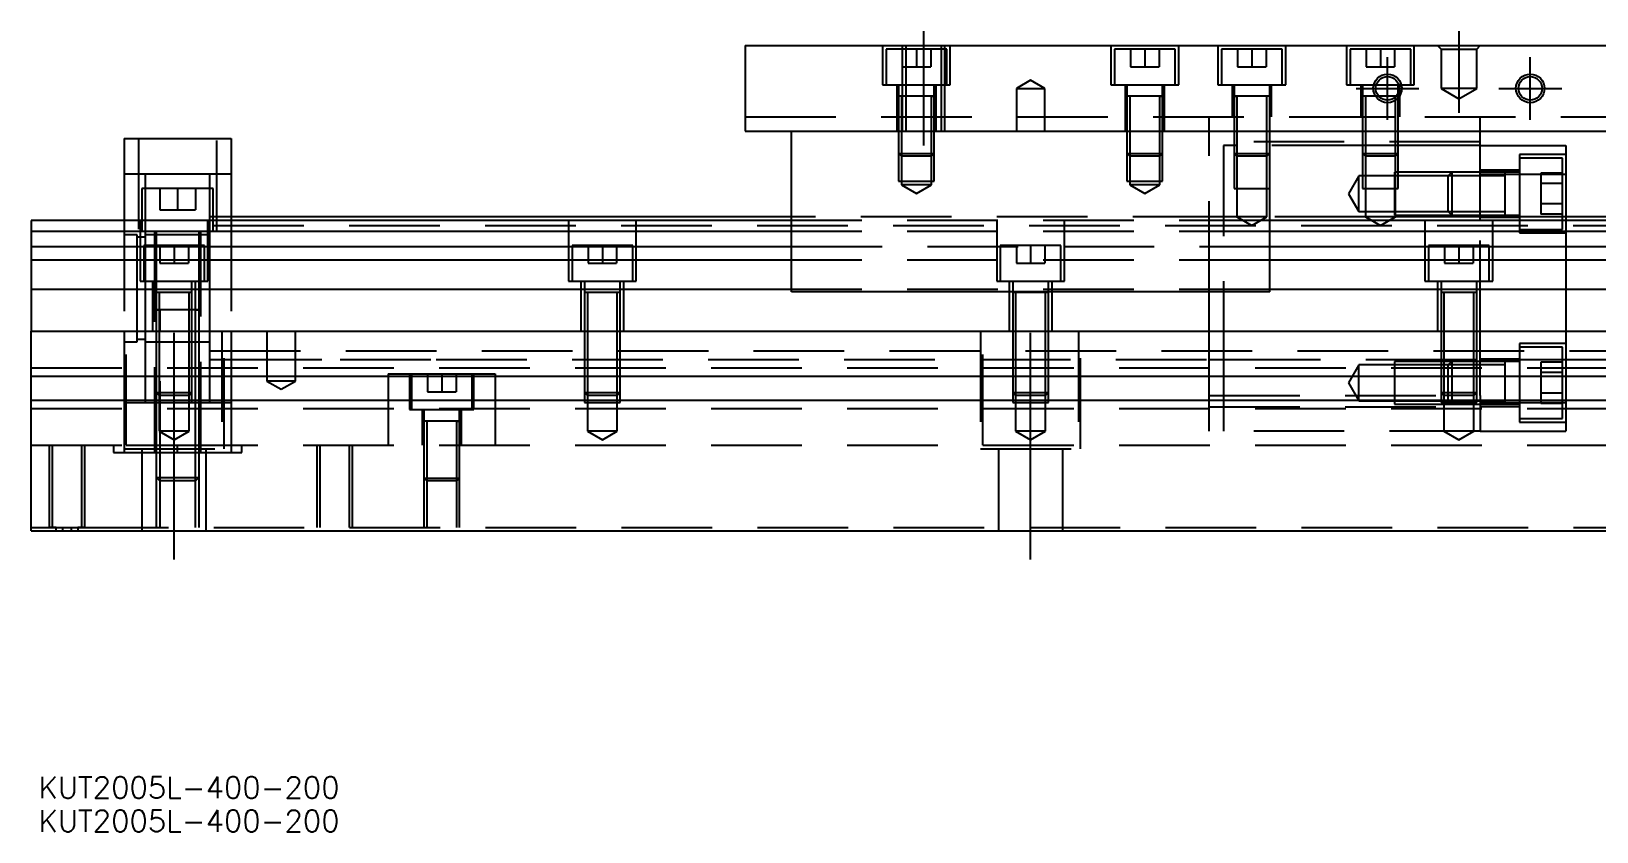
# Model space of a CAD drawing. Extents: x -20 to 630, y -281 to 102.
# Drawn here: x 0 to 219.3, y -281.1 to -169 of the extents above; entities that cross this region are included whole.
import ezdxf

# ---------------------------------------------------------------- set-up
doc = ezdxf.new("R2010")
doc.units = 0
doc.linetypes.add('CENTER', pattern=[50.8, 31.75, -6.35, 6.35, -6.35])
doc.linetypes.add('DASHED', pattern=[19.05, 12.7, -6.35])
doc.layers.get('0').update_dxf_attribs({"linetype": 'CONTINUOUS'})
doc.layers.add('CENTER', color=1, linetype='CENTER')
doc.styles.get("Standard").update_dxf_attribs({"font": 'txt.shx', "height": 3, "bigfont": 'bigfont.shx'})

# ---------------------------------------------------------------- blocks, each defined once
blk = doc.blocks.new('*U2')
at = {"color": 7, "linetype": 'CONTINUOUS'}
blk.add_text('KUT2005L-400-200', height=3, dxfattribs=at).set_placement((1.02, -281.11))
blk = doc.blocks.new('*U3')
at = {"color": 7, "linetype": 'CONTINUOUS'}
blk.add_text('KUT2005L-400-200', height=3, dxfattribs=at).set_placement((1.02, -276.42))

msp = doc.modelspace()

# ---------------------------------------------------------------- linework, layer by layer
at = {"color": 7, "linetype": 'CONTINUOUS'}
for p, q in [((100, -170.98), (100, -182.98)), ((100, -170.98), (300, -170.98)), ((191.500006, -178.08), (191.229838, -178.08)), ((13, -183.98), (28, -183.98)), ((13, -183.98), (13, -195.48)), ((28, -183.98), (28, -195.48)), ((100, -182.98), (300, -182.98)), ((106.5, -205.48), (106.5, -182.98)), ((173.5, -205.48), (173.5, -182.98)), ((203, -195.48), (203, -182.98)), ((203, -184.98), (215, -184.98)), ((215, -184.98), (215, -195.48)), ((106.5, -194.98), (28, -194.98)), ((226.5, -194.98), (215, -194.98)), ((0, -195.48), (0, -197.019608)), ((106.5, -195.48), (0, -195.48)), ((106.5, -197.019608), (0, -197.019608)), ((0, -197.019608), (0, -199.140392)), ((226.5, -195.48), (173.5, -195.48)), ((226.5, -197.019608), (173.5, -197.019608)), ((0, -199.140392), (106.5, -199.140392)), ((0, -199.140392), (0, -201.050532)), ((173.5, -199.140392), (226.5, -199.140392)), ((106.5, -201.050532), (0, -201.050532)), ((0, -201.050532), (0, -205.161934)), ((226.5, -201.050532), (173.5, -201.050532)), ((0, -205.161934), (0, -210.98)), ((106.5, -205.161934), (0, -205.161934)), ((173.5, -205.48), (106.5, -205.48)), ((226.5, -205.161934), (173.5, -205.161934)), ((17.9, -207.98), (17.499994, -207.98)), ((0, -210.98), (400, -210.98)), ((0, -217.28), (0, -210.98)), ((23, -217.28), (23, -210.98002)), ((0, -217.28), (400, -217.28)), ((0, -220.68), (0, -217.28)), ((22.1, -219.98), (22.1, -217.28)), ((0, -220.68), (400, -220.68)), ((0, -238.98), (0, -220.68)), ((18, -220.68), (18, -220.98)), ((0, -238.98), (400, -238.98))]:
    msp.add_line(p, q, dxfattribs=at)
at = {"color": 3, "linetype": 'DASHED'}
for p, q in [((119.25, -170.98), (119.25, -176.48)), ((122.000006, -170.98), (122.000006, -182.98)), ((122.5, -170.98), (122.5, -182.98)), ((127.5, -182.98), (127.5, -170.98)), ((127.999994, -182.98), (127.999994, -170.98)), ((128.75, -176.48), (128.75, -170.98)), ((151.25, -170.98), (151.25, -176.48)), ((160.75, -176.48), (160.75, -170.98)), ((166.25, -170.98), (166.25, -176.48)), ((175.75, -176.48), (175.75, -170.98)), ((184.25, -170.98), (184.25, -176.48)), ((193.75, -176.48), (193.75, -170.98)), ((197.5, -171.48), (197, -170.98)), ((202.5, -171.48), (203, -170.98)), ((128.25, -171.48), (119.75, -171.48)), ((119.75, -171.48), (119.75, -176.48)), ((122, -171.48), (122, -173.98)), ((124, -171.48), (124, -173.98)), ((126, -171.48), (126, -173.98)), ((128.25, -176.48), (128.25, -171.48)), ((160.25, -171.48), (151.75, -171.48)), ((151.75, -171.48), (151.75, -176.48)), ((154, -171.48), (154, -173.98)), ((156, -171.48), (156, -173.98)), ((158, -171.48), (158, -173.98)), ((160.25, -176.48), (160.25, -171.48)), ((175.25, -171.48), (166.75, -171.48)), ((166.75, -171.48), (166.75, -176.48)), ((169, -171.48), (169, -173.98)), ((171, -171.48), (171, -173.98)), ((173, -171.48), (173, -173.98)), ((175.25, -176.48), (175.25, -171.48)), ((193.25, -171.48), (184.75, -171.48)), ((184.75, -171.48), (184.75, -176.48)), ((187, -171.48), (187, -173.98)), ((189, -171.48), (189, -173.98)), ((191, -171.48), (191, -173.98)), ((193.25, -176.48), (193.25, -171.48)), ((197.5, -171.48), (197.5, -176.98)), ((197.5, -171.48), (202.5, -171.48)), ((202.5, -176.98), (202.5, -171.48)), ((122, -173.98), (124, -173.98)), ((124, -173.98), (126, -173.98)), ((154, -173.98), (156, -173.98)), ((156, -173.98), (158, -173.98)), ((169, -173.98), (171, -173.98)), ((171, -173.98), (173, -173.98)), ((187, -173.98), (189, -173.98)), ((189, -173.98), (191, -173.98)), ((119.25, -176.48), (128.75, -176.48)), ((121.25, -176.48), (121.25, -182.98)), ((121.5, -176.48), (121.5, -178.08)), ((126.5, -178.08), (126.5, -176.48)), ((126.75, -182.98), (126.75, -176.48)), ((140, -175.8253), (138, -176.98)), ((138, -176.98), (140, -176.98)), ((138, -176.98), (138, -182.98)), ((142, -176.98), (140, -175.8253)), ((140, -176.98), (142, -176.98)), ((142, -182.98), (142, -176.98)), ((151.25, -176.48), (160.75, -176.48)), ((153.25, -176.48), (153.25, -182.98)), ((153.5, -176.48), (153.5, -178.08)), ((158.5, -178.08), (158.5, -176.48)), ((158.75, -182.98), (158.75, -176.48)), ((166.25, -176.48), (175.75, -176.48)), ((168.25, -176.48), (168.25, -180.98)), ((168.5, -176.48), (168.5, -178.08)), ((173.5, -178.08), (173.5, -176.48)), ((173.75, -180.98), (173.75, -176.48)), ((184.25, -176.48), (193.75, -176.48)), ((186.25, -176.48), (186.25, -180.98)), ((186.5, -176.48), (186.5, -178.08)), ((191.5, -177.667386), (191.5, -176.48)), ((191.75, -180.98), (191.75, -176.48)), ((202.5, -176.98), (197.5, -176.98)), ((197.5, -176.98), (200, -178.423376)), ((200, -178.423376), (202.5, -176.98)), ((121.5, -178.075), (121.5, -178.08)), ((126.5, -178.08), (121.5, -178.08)), ((121.5, -178.08), (121.5, -178.085)), ((121.5, -178.08), (121.5, -182.97998)), ((121.9, -178.08), (121.9, -182.97998)), ((126.1, -182.97998), (126.1, -178.08)), ((126.242602, -178.08), (126.5, -178.08)), ((126.5, -178.08), (126.5, -178.075)), ((126.5, -178.085), (126.5, -178.08)), ((126.5, -182.97998), (126.5, -178.08)), ((153.5, -178.075), (153.5, -178.08)), ((158.5, -178.08), (153.5, -178.08)), ((153.5, -178.08), (153.5, -178.085)), ((153.5, -178.08), (153.5, -182.97998)), ((153.9, -178.08), (153.9, -182.97998)), ((158.1, -182.97998), (158.1, -178.08)), ((158.242602, -178.08), (158.5, -178.08)), ((158.5, -178.08), (158.5, -178.075)), ((158.5, -178.085), (158.5, -178.08)), ((158.5, -182.97998), (158.5, -178.08)), ((168.5, -178.075), (168.5, -178.08)), ((168.5, -178.08), (168.757448, -178.08)), ((173.5, -178.08), (168.5, -178.08)), ((168.5, -178.08), (168.5, -180.97998)), ((168.5, -178.08), (168.5, -178.085)), ((168.9, -178.08), (168.9, -186.48)), ((173.1, -186.48), (173.1, -178.08)), ((173.5, -180.97998), (173.5, -178.08)), ((186.5, -178.075), (186.5, -178.08)), ((191.5, -178.08), (186.5, -178.08)), ((186.5, -178.08), (186.5, -178.085)), ((186.5, -178.08), (186.5, -180.97998)), ((186.9, -178.08), (186.9, -186.48)), ((191.1, -186.48), (191.1, -178.08)), ((191.242602, -178.08), (191.5, -178.08)), ((191.5, -178.08), (191.5, -177.667386)), ((191.5, -178.08), (191.5, -178.075)), ((191.5, -178.085), (191.5, -178.08)), ((191.5, -178.302876), (191.5, -178.08)), ((191.5, -180.97998), (191.5, -178.302876)), ((100, -180.98), (300, -180.98)), ((165, -182.98), (165, -180.98)), ((168.5, -180.98), (168.5, -182.98)), ((168.500006, -180.98), (168.500006, -182.98)), ((173.499994, -182.98), (173.499994, -180.98)), ((173.5, -182.98), (173.5, -180.98)), ((186.5, -180.98), (186.5, -182.98)), ((186.500006, -180.98), (186.500006, -182.98)), ((186.9, -180.98), (191.1, -180.98)), ((191.499994, -182.98), (191.499994, -180.98)), ((191.5, -182.98), (191.5, -180.98)), ((203, -182.98), (203, -180.98)), ((15, -183.98), (15, -196.98)), ((26, -196.98), (26, -183.98)), ((121.5, -182.98), (121.5, -186.08)), ((121.500006, -182.98), (121.500006, -186.080006)), ((121.9, -182.98), (121.9, -186.48)), ((126.1, -186.48), (126.1, -182.98)), ((126.499994, -186.080006), (126.499994, -182.98)), ((126.5, -186.08), (126.5, -182.98)), ((153.5, -182.98), (153.5, -186.08)), ((153.500006, -182.98), (153.500006, -186.080006)), ((153.9, -182.98), (153.9, -186.48)), ((158.1, -186.48), (158.1, -182.98)), ((158.499994, -186.080006), (158.499994, -182.98)), ((158.5, -186.08), (158.5, -182.98)), ((165, -205.48), (165, -182.98)), ((168.5, -182.98), (168.5, -186.08)), ((168.500006, -182.98), (168.500006, -186.080006)), ((173.499994, -186.080006), (173.499994, -182.98)), ((173.5, -186.08), (173.5, -182.98)), ((186.5, -182.98), (186.5, -186.08)), ((186.500006, -182.98), (186.500006, -186.080006)), ((191.499994, -186.080006), (191.499994, -182.98)), ((191.5, -186.08), (191.5, -182.98)), ((121.5, -186.08), (126.5, -186.08)), ((121.5, -186.08), (121.9, -186.48)), ((121.500006, -186.08002), (121.500006, -189.98)), ((126.1, -186.48), (126.5, -186.08)), ((126.499994, -189.98), (126.499994, -186.08002)), ((153.5, -186.08), (158.5, -186.08)), ((153.5, -186.08), (153.9, -186.48)), ((153.500006, -186.08002), (153.500006, -189.98)), ((158.1, -186.48), (158.5, -186.08)), ((158.499994, -189.98), (158.499994, -186.08002)), ((203, -184.48), (165, -184.48)), ((167, -184.98), (167, -203.98)), ((168.5, -184.98), (167, -184.98)), ((168.9, -184.98), (168.5, -184.98)), ((168.5, -186.08), (173.499994, -186.08)), ((168.5, -186.08), (168.9, -186.48)), ((168.500006, -186.08002), (168.500006, -190.98)), ((186.5, -184.98), (168.9, -184.98)), ((173.1, -186.48), (173.5, -186.08)), ((173.499994, -186.48), (173.499994, -186.08002)), ((186.9, -184.98), (186.5, -184.98)), ((186.5, -186.08), (191.5, -186.08)), ((186.5, -186.08), (186.9, -186.48)), ((186.500006, -186.08002), (186.500006, -190.98)), ((191.1, -184.98), (186.9, -184.98)), ((191.5, -184.98), (191.1, -184.98)), ((191.1, -186.48), (191.5, -186.08)), ((191.499994, -190.98), (191.499994, -186.08002)), ((192.5, -184.98), (191.5, -184.98)), ((203, -184.98), (192.5, -184.98)), ((208.5, -186.23), (208.5, -197.23)), ((215, -186.23), (208.5, -186.23)), ((126.1, -186.48), (121.9, -186.48)), ((121.9, -186.48002), (121.9, -189.98)), ((126.1, -189.98), (126.1, -186.48002)), ((158.1, -186.48), (153.9, -186.48)), ((153.9, -186.48002), (153.9, -189.98)), ((158.1, -189.98), (158.1, -186.48002)), ((172.500006, -186.48), (168.9, -186.48)), ((168.9, -186.48002), (168.9, -190.98)), ((172.9, -186.48), (172.500006, -186.48)), ((173.1, -190.98), (173.1, -186.48002)), ((173.499994, -189.98), (173.499994, -186.48)), ((191.1, -186.48), (186.9, -186.48)), ((186.9, -186.48002), (186.9, -190.98)), ((191.1, -190.98), (191.1, -186.48002)), ((208.5, -188.43), (203, -188.43)), ((214.5, -186.73), (208.5, -186.73)), ((214.5, -196.73), (214.5, -186.73)), ((16, -188.98), (13, -188.98)), ((16, -190.98), (16, -188.98)), ((25, -188.98), (16, -188.98)), ((25, -190.98), (25, -188.98)), ((28, -188.98), (25, -188.98)), ((121.500006, -189.98), (126.499994, -189.98)), ((121.9, -189.98), (121.9, -190.48)), ((126.1, -190.48), (121.9, -190.48)), ((121.9, -190.48), (124, -191.692436)), ((124, -191.692436), (126.1, -190.48)), ((126.1, -190.48), (126.1, -189.98)), ((153.500006, -189.98), (158.499994, -189.98)), ((153.9, -189.98), (153.9, -190.48)), ((158.1, -190.48), (153.9, -190.48)), ((153.9, -190.48), (156, -191.692436)), ((156, -191.692436), (158.1, -190.48)), ((158.1, -190.48), (158.1, -189.98)), ((173.499994, -190.98), (173.499994, -189.98)), ((186, -189.23), (184.556624, -191.73)), ((186, -194.23), (186, -189.23)), ((191, -189.23), (186, -189.23)), ((191, -188.730006), (191, -190.848124)), ((191.499994, -188.730006), (191, -188.730006)), ((198.49998, -189.23), (191, -189.23)), ((192.5, -188.730006), (191.499994, -188.730006)), ((198.99998, -188.730006), (192.5, -188.730006)), ((199, -188.73), (198.5, -189.23)), ((198.5, -194.23), (198.5, -189.23)), ((206.5, -189.23), (198.5, -189.23)), ((203, -188.730006), (198.999994, -188.730006)), ((199, -188.73), (199, -194.73)), ((203, -188.73), (199, -188.73)), ((203, -188.98), (207.5, -188.98)), ((206.5, -188.73), (203.00002, -188.73)), ((206.5, -188.73), (206.495, -188.73)), ((206.5, -194.73), (206.5, -188.73)), ((206.505, -188.73), (206.5, -188.73)), ((207.5, -188.73), (206.5, -188.73)), ((208.5, -188.73), (207.5, -188.73)), ((207.5, -188.98), (215, -188.98)), ((211.5, -188.843248), (211.5, -190.286624)), ((214.5, -188.843248), (211.5, -188.843248)), ((214.5, -190.286624), (211.5, -190.286624)), ((211.5, -190.286624), (211.5, -193.173376)), ((25.5, -190.98), (15.5, -190.98)), ((15.5, -190.98), (15.5, -195.48)), ((16, -195.48), (16, -190.98)), ((18, -190.98), (18, -193.98)), ((20.5, -190.98), (20.5, -193.98)), ((23, -190.98), (23, -193.98)), ((25, -195.48), (25, -190.98)), ((25.5, -195.48), (25.5, -190.98)), ((168.500006, -190.98), (173.499994, -190.98)), ((168.9, -190.98), (168.9, -194.98)), ((173.1, -194.98), (173.1, -190.98)), ((184.556624, -191.73), (186, -194.23)), ((186.500006, -190.98), (191.499994, -190.98)), ((186.9, -190.98), (186.9, -194.98)), ((191, -190.848124), (191, -190.983818)), ((191, -190.983818), (191, -194.729994)), ((191.1, -194.98), (191.1, -190.98)), ((18, -193.98), (20.5, -193.98)), ((20.5, -193.98), (23, -193.98)), ((25.5, -194.98), (25, -194.98)), ((28, -194.98), (25.5, -194.98)), ((167, -194.98), (106.5, -194.98)), ((168.9, -194.98), (167, -194.98)), ((173.1, -194.98), (168.9, -194.98)), ((168.9, -194.98), (171, -196.192436)), ((171, -196.192436), (173.1, -194.98)), ((186.9, -194.98), (173.1, -194.98)), ((186, -194.23), (191, -194.23)), ((191.1, -194.98), (186.9, -194.98)), ((186.9, -194.98), (189, -196.192436)), ((189, -196.192436), (191.1, -194.98)), ((191, -194.23), (198.49998, -194.23)), ((191, -194.729994), (198.99998, -194.729994)), ((203, -194.98), (191.1, -194.98)), ((198.5, -194.23), (206.5, -194.23)), ((198.5, -194.23), (199, -194.73)), ((199, -194.729994), (203, -194.729994)), ((199, -194.73), (203, -194.73)), ((207.5, -194.98), (203, -194.98)), ((203, -195.03), (208.5, -195.03)), ((203.00002, -194.73), (206.5, -194.73)), ((206.495, -194.73), (206.5, -194.73)), ((206.5, -194.73), (206.505, -194.73)), ((206.5, -194.73), (207.5, -194.73)), ((207.5, -194.73), (208.5, -194.73)), ((208.5, -194.98), (207.5, -194.98)), ((215, -194.98), (208.5, -194.98)), ((211.5, -193.173376), (211.5, -194.616752)), ((214.5, -193.173376), (211.5, -193.173376)), ((214.5, -194.616752), (211.5, -194.616752)), ((13, -195.48), (13, -210.98)), ((15, -196.98), (26, -196.98)), ((15.25, -195.48), (15.25, -203.98)), ((15.5, -195.48), (15.5, -196.98)), ((16, -197.019608), (16, -195.48)), ((16, -198.98), (16, -197.019608)), ((17.25, -196.98), (17.25, -227.98)), ((17.5, -196.98), (17.5, -198.98)), ((23.5, -198.98), (23.5, -196.98)), ((23.75, -227.98), (23.75, -196.98)), ((24.75, -203.98), (24.75, -195.48)), ((25, -197.019608), (25, -195.48)), ((343, -196.23), (25, -196.23)), ((25, -204.98), (25, -197.019608)), ((25.5, -196.98), (25.5, -195.48)), ((28, -195.48), (28, -210.98)), ((75.25, -195.48), (75.25, -203.98)), ((84.75, -203.98), (84.75, -195.48)), ((173.5, -195.48), (106.5, -195.48)), ((173.5, -197.019608), (106.5, -197.019608)), ((135.25, -195.48), (135.25, -203.98)), ((144.75, -203.98), (144.75, -195.48)), ((195.25, -195.48), (195.25, -203.98)), ((203, -210.98), (203, -195.48)), ((204.75, -203.98), (204.75, -195.48)), ((208.5, -196.73), (214.5, -196.73)), ((208.5, -197.23), (215, -197.23)), ((215, -195.48), (215, -205.48)), ((14.85, -197.48), (13, -197.48)), ((14.85, -204.98), (14.85, -197.48)), ((16, -197.83), (14.85, -197.83)), ((24.25, -198.98), (15.75, -198.98)), ((15.75, -198.98), (15.75, -203.98)), ((17.5, -197.48), (16, -197.48)), ((16, -203.98), (16, -198.98)), ((23.5, -197.48), (17.5, -197.48)), ((17.5, -198.98), (17.5, -203.98)), ((18, -198.98), (18, -201.48)), ((20, -198.98), (20, -201.48)), ((22, -198.98), (22, -201.48)), ((25, -197.48), (23.5, -197.48)), ((23.5, -203.98), (23.5, -198.98)), ((24.25, -203.98), (24.25, -198.98)), ((84.25, -198.98), (75.75, -198.98)), ((75.75, -198.98), (75.75, -203.98)), ((78, -198.98), (78, -201.48)), ((80, -198.98), (80, -201.48)), ((82, -198.98), (82, -201.48)), ((84.25, -203.98), (84.25, -198.98)), ((106.5, -199.140392), (173.5, -199.140392)), ((144.25, -198.98), (135.75, -198.98)), ((135.75, -198.98), (135.75, -203.98)), ((138, -198.98), (138, -201.48)), ((140, -198.98), (140, -201.48)), ((142, -198.98), (142, -201.48)), ((144.25, -203.98), (144.25, -198.98)), ((204.25, -198.98), (195.75, -198.98)), ((195.75, -198.98), (195.75, -203.98)), ((198, -198.98), (198, -201.48)), ((200, -198.98), (200, -201.48)), ((202, -198.98), (202, -201.48)), ((204.25, -203.98), (204.25, -198.98)), ((18, -201.48), (20, -201.48)), ((20, -201.48), (22, -201.48)), ((78, -201.48), (80, -201.48)), ((80, -201.48), (82, -201.48)), ((173.5, -201.050532), (106.5, -201.050532)), ((138, -201.48), (140, -201.48)), ((140, -201.48), (142, -201.48)), ((198, -201.48), (200, -201.48)), ((200, -201.48), (202, -201.48)), ((14.85, -210.98), (14.85, -204.98)), ((15.25, -203.98), (24.75, -203.98)), ((16, -204.98), (16, -203.98)), ((16, -210.98), (16, -204.98)), ((17, -203.98), (17, -210.98)), ((17.5, -203.98), (17.5, -205.58)), ((17.5, -205.575), (17.5, -205.58)), ((17.757468, -205.58), (17.5, -205.58)), ((17.5, -205.58), (17.5, -205.585)), ((17.5, -205.58), (17.5, -210.97998)), ((22.242552, -205.58), (17.757468, -205.58)), ((17.9, -205.58), (17.9, -210.97998)), ((22.1, -210.97998), (22.1, -205.58)), ((22.5, -205.58), (22.242552, -205.58)), ((22.5, -205.58), (22.5, -203.98)), ((22.5, -205.58), (22.5, -205.575)), ((22.5, -205.585), (22.5, -205.58)), ((22.5, -210.97998), (22.5, -205.58)), ((23, -210.98), (23, -203.98)), ((23.5, -207.98), (23.5, -203.98)), ((25, -210.98), (25, -204.98)), ((75.25, -203.98), (84.75, -203.98)), ((77, -203.98), (77, -210.98)), ((77.5, -203.98), (77.5, -205.58)), ((77.5, -205.575), (77.5, -205.58)), ((82.5, -205.58), (77.5, -205.58)), ((77.5, -205.58), (77.5, -205.585)), ((77.5, -205.58), (77.5, -210.97998)), ((77.9, -205.58), (77.9, -210.97998)), ((82.1, -210.97998), (82.1, -205.58)), ((82.5, -205.58), (82.5, -203.98)), ((82.5, -205.58), (82.5, -205.575)), ((82.5, -205.585), (82.5, -205.58)), ((82.5, -210.97998), (82.5, -205.58)), ((83, -210.98), (83, -203.98)), ((173.5, -205.161934), (106.5, -205.161934)), ((135.25, -203.98), (144.75, -203.98)), ((137, -203.98), (137, -210.98)), ((137.5, -203.98), (137.5, -205.58)), ((137.5, -205.575), (137.5, -205.58)), ((142.5, -205.58), (137.5, -205.58)), ((137.5, -205.58), (137.5, -205.585)), ((137.5, -205.58), (137.5, -210.97998)), ((137.9, -205.58), (137.9, -210.97998)), ((142.1, -210.97998), (142.1, -205.58)), ((142.5, -205.58), (142.5, -203.98)), ((142.5, -205.58), (142.5, -205.575)), ((142.5, -205.585), (142.5, -205.58)), ((142.5, -210.97998), (142.5, -205.58)), ((143, -210.98), (143, -203.98)), ((165, -210.98), (165, -205.48)), ((167, -203.98), (167, -210.98)), ((195.25, -203.98), (204.75, -203.98)), ((197, -203.98), (197, -210.98)), ((197.5, -203.98), (197.5, -205.58)), ((197.5, -205.575), (197.5, -205.58)), ((202.5, -205.58), (197.5, -205.58)), ((197.5, -205.58), (197.5, -205.585)), ((197.5, -205.58), (197.5, -210.97998)), ((197.9, -205.58), (197.9, -210.97998)), ((202.1, -210.97998), (202.1, -205.58)), ((202.5, -205.58), (202.5, -203.98)), ((202.5, -205.58), (202.5, -205.575)), ((202.5, -205.585), (202.5, -205.58)), ((202.5, -210.97998), (202.5, -205.58)), ((203, -210.98), (203, -203.98)), ((215, -205.48), (215, -210.98)), ((17.5, -207.98), (17.84965, -207.98)), ((17.849602, -207.98), (17.5, -207.98)), ((17.899998, -207.98), (17.849602, -207.98)), ((22.10048, -207.98), (17.899998, -207.98)), ((18, -207.98), (18, -210.97998)), ((22.5, -207.98), (22.1, -207.98)), ((22.500272, -207.98), (22.10048, -207.98)), ((23.500006, -207.98), (22.5, -207.98)), ((23.15035, -207.98), (22.500272, -207.98)), ((23.150204, -207.98), (23.5, -207.98)), ((23.5, -207.98), (23.15035, -207.98)), ((23.5, -207.98), (23.5, -207.975)), ((23.5, -210.98), (23.5, -207.98)), ((23.5, -207.985), (23.5, -207.98)), ((13, -210.98), (13, -217.28)), ((13, -210.98), (13, -227.48)), ((13, -212.48), (14.85, -212.48)), ((13.291796, -226.98), (13.291796, -210.98)), ((14.85, -212.48), (14.85, -210.98)), ((14.85, -212.13), (16, -212.13)), ((16, -217.28), (16, -210.98)), ((16, -212.48), (17.5, -212.48)), ((17.5, -210.98), (17.5, -217.28)), ((17.5, -212.48), (17.9, -212.48)), ((17.500006, -210.98), (17.500006, -217.28)), ((17.9, -210.98), (17.9, -217.28)), ((17.9, -212.48), (18, -212.48)), ((18, -212.48), (22.1, -212.48)), ((22.1, -217.28), (22.1, -210.98)), ((22.1, -212.48), (22.5, -212.48)), ((22.499994, -217.28), (22.499994, -210.98)), ((22.5, -217.28), (22.5, -210.98)), ((22.5, -212.48), (23, -212.48)), ((23, -212.48), (23.5, -212.48)), ((23.5, -217.28), (23.5, -210.98)), ((23.5, -212.48), (25, -212.48)), ((25, -217.28), (25, -210.98)), ((26.708204, -210.98), (26.708204, -226.98)), ((27, -227.48), (27, -210.98)), ((28, -210.98), (28, -217.28)), ((33, -210.98), (33, -217.98)), ((37, -217.98), (37, -210.98)), ((77.5, -210.98), (77.5, -217.28)), ((77.500006, -210.98), (77.500006, -217.28)), ((77.9, -210.98), (77.9, -217.28)), ((82.1, -217.28), (82.1, -210.98)), ((82.499994, -217.28), (82.499994, -210.98)), ((82.5, -217.28), (82.5, -210.98)), ((133, -210.98), (133, -227.48)), ((133.291796, -226.98), (133.291796, -210.98)), ((137.5, -210.98), (137.5, -217.28)), ((137.500006, -210.98), (137.500006, -217.28)), ((137.9, -210.98), (137.9, -217.28)), ((142.1, -217.28), (142.1, -210.98)), ((142.499994, -217.28), (142.499994, -210.98)), ((142.5, -217.28), (142.5, -210.98)), ((146.708204, -210.98), (146.708204, -226.98)), ((147, -227.48), (147, -210.98)), ((165, -217.28), (165, -210.98)), ((167, -210.98), (167, -217.28)), ((197.5, -210.98), (197.5, -217.28)), ((197.500006, -210.98), (197.500006, -217.28)), ((197.9, -210.98), (197.9, -217.28)), ((202.1, -217.28), (202.1, -210.98)), ((202.499994, -217.28), (202.499994, -210.98)), ((202.5, -217.28), (202.5, -210.98)), ((203, -217.28), (203, -210.98)), ((215, -210.98), (215, -217.28)), ((25, -213.73), (343, -213.73)), ((208.5, -212.73), (208.5, -223.73)), ((215, -212.73), (208.5, -212.73)), ((214.5, -213.23), (208.5, -213.23)), ((214.5, -217.28), (214.5, -213.23)), ((0, -216.13), (400, -216.13)), ((25, -214.98), (28, -214.98)), ((28, -214.98), (43.291796, -214.98)), ((43.291796, -214.98), (56.708204, -214.98)), ((50, -216.98), (56.708204, -216.98)), ((50, -216.98), (50, -217.28)), ((53, -216.98), (53, -221.98)), ((53.25, -216.98), (53.25, -217.28)), ((55.5, -216.98), (55.5, -219.48)), ((56.708204, -214.98), (165, -214.98)), ((56.708204, -216.98), (65, -216.98)), ((57.5, -216.98), (57.5, -219.48)), ((59.5, -216.98), (59.5, -219.48)), ((61.75, -217.28), (61.75, -216.98)), ((62, -221.98), (62, -216.98)), ((65, -216.98), (65, -217.28)), ((77.5, -214.98), (77.9, -214.98)), ((77.9, -214.98), (82.1, -214.98)), ((82.1, -214.98), (82.5, -214.98)), ((137.5, -214.98), (137.9, -214.98)), ((137.9, -214.98), (142.1, -214.98)), ((142.1, -214.98), (142.5, -214.98)), ((165, -214.98), (167, -214.98)), ((167, -214.98), (167.5, -214.98)), ((167.5, -214.98), (167.9, -214.98)), ((167.9, -214.98), (203, -214.98)), ((186, -215.73), (184.556624, -218.23)), ((186, -220.73), (186, -215.73)), ((191, -215.73), (186, -215.73)), ((191, -215.230006), (191, -220.68)), ((198.99998, -215.230006), (191, -215.230006)), ((198.49998, -215.73), (191, -215.73)), ((197.5, -214.98), (197.9, -214.98)), ((197.9, -214.98), (202.1, -214.98)), ((199, -215.23), (198.5, -215.73)), ((198.5, -220.68), (198.5, -215.73)), ((206.5, -215.73), (198.5, -215.73)), ((199, -215.23), (199, -220.68)), ((203, -215.23), (199, -215.23)), ((203, -215.230006), (199, -215.230006)), ((202.1, -214.98), (202.5, -214.98)), ((208.5, -214.93), (203, -214.93)), ((203, -214.98), (208.5, -214.98)), ((206.505, -215.23), (203.00002, -215.23)), ((208.5, -215.23), (206.495, -215.23)), ((206.5, -221.23), (206.5, -215.23)), ((208.5, -214.98), (214.5, -214.98)), ((211.5, -215.343248), (211.5, -216.786624)), ((214.5, -215.343248), (211.5, -215.343248)), ((214.5, -216.786624), (211.5, -216.786624)), ((211.5, -216.786624), (211.5, -219.673376)), ((214.5, -214.98), (215, -214.98)), ((215, -214.98), (317.5, -214.98)), ((13, -217.28), (13, -220.68)), ((16, -220.68), (16, -217.28)), ((17.5, -217.28), (17.5, -219.58)), ((17.500006, -217.28), (17.500006, -219.580006)), ((17.9, -217.28), (17.9, -219.98)), ((18, -217.98002), (18, -219.98)), ((22.499994, -219.580006), (22.499994, -217.28)), ((22.5, -219.58), (22.5, -217.28)), ((23, -220.68), (23, -217.28)), ((23.5, -220.68), (23.5, -217.28)), ((25, -220.68), (25, -217.28)), ((28, -217.28), (28, -220.68)), ((37, -217.98), (33, -217.98)), ((33, -217.98), (35, -219.1347)), ((35, -219.1347), (37, -217.98)), ((50, -217.28), (50, -220.68)), ((53.25, -217.28), (53.25, -220.68)), ((61.75, -220.68), (61.75, -217.28)), ((65, -217.28), (65, -220.68)), ((77.5, -217.28), (77.5, -219.58)), ((77.500006, -217.28), (77.500006, -219.580006)), ((77.9, -217.28), (77.9, -219.98)), ((82.1, -219.98), (82.1, -217.28)), ((82.499994, -219.580006), (82.499994, -217.28)), ((82.5, -219.58), (82.5, -217.28)), ((137.5, -217.28), (137.5, -219.58)), ((137.500006, -217.28), (137.500006, -219.580006)), ((137.9, -217.28), (137.9, -219.98)), ((142.1, -219.98), (142.1, -217.28)), ((142.499994, -219.580006), (142.499994, -217.28)), ((142.5, -219.58), (142.5, -217.28)), ((165, -219.98), (165, -217.28)), ((167, -217.28), (167, -220.68)), ((184.556624, -218.23), (186, -220.73)), ((197.5, -217.28), (197.5, -219.58)), ((197.500006, -217.28), (197.500006, -219.580006)), ((197.9, -217.28), (197.9, -219.98)), ((202.1, -219.98), (202.1, -217.28)), ((202.499994, -219.580006), (202.499994, -217.28)), ((202.5, -219.58), (202.5, -217.28)), ((203, -219.98), (203, -217.28)), ((214.5, -220.68), (214.5, -217.28)), ((215, -217.28), (215, -220.68)), ((13, -220.68), (13, -227.98)), ((13, -220.98), (16, -220.98)), ((16, -220.98), (16, -220.68)), ((16, -220.98), (17.500006, -220.98)), ((17.5, -219.58), (22.5, -219.58)), ((17.5, -219.58), (17.9, -219.98)), ((17.5, -220.98002), (17.5, -227.97998)), ((17.500006, -219.58002), (17.500006, -220.68)), ((17.500006, -220.68), (17.500006, -220.98)), ((17.500006, -220.98), (22.499994, -220.98)), ((22.1, -219.98), (17.9, -219.98)), ((17.9, -219.98002), (17.9, -220.98)), ((17.9, -220.98), (17.9, -224.98)), ((18, -219.98), (18, -220.68)), ((18, -220.98), (18, -227.97998)), ((22.1, -219.98), (22.5, -219.58)), ((22.1, -220.98), (22.1, -219.98002)), ((22.1, -224.98), (22.1, -220.98)), ((22.499994, -220.68), (22.499994, -219.58002)), ((22.499994, -220.98), (22.499994, -220.68)), ((22.499994, -220.98), (23, -220.98)), ((23, -227.97998), (23, -220.68)), ((23, -220.98), (23.5, -220.98)), ((23.5, -227.97998), (23.5, -220.68)), ((23.5, -220.98), (25, -220.98)), ((25, -220.98), (25, -220.68)), ((25, -220.98), (28, -220.98)), ((28, -220.68), (28, -227.98)), ((50, -220.68), (50, -226.98)), ((53.25, -220.68), (53.25, -221.98)), ((55.5, -219.48), (57.5, -219.48)), ((57.5, -219.48), (59.5, -219.48)), ((61.75, -221.98), (61.75, -220.68)), ((65, -220.68), (65, -226.98)), ((77.5, -219.58), (82.5, -219.58)), ((77.5, -219.58), (77.9, -219.98)), ((77.500006, -219.58002), (77.500006, -220.68)), ((77.500006, -220.68), (77.500006, -220.98)), ((77.500006, -220.98), (82.499994, -220.98)), ((82.1, -219.98), (77.9, -219.98)), ((77.9, -219.98002), (77.9, -220.98)), ((77.9, -220.98), (77.9, -224.98)), ((82.1, -219.98), (82.5, -219.58)), ((82.1, -220.98), (82.1, -219.98002)), ((82.1, -224.98), (82.1, -220.98)), ((82.499994, -220.68), (82.499994, -219.58002)), ((82.499994, -220.98), (82.499994, -220.68)), ((137.5, -219.58), (142.5, -219.58)), ((137.5, -219.58), (137.9, -219.98)), ((137.500006, -219.58002), (137.500006, -220.68)), ((137.500006, -220.68), (137.500006, -220.98)), ((137.500006, -220.98), (142.499994, -220.98)), ((142.1, -219.98), (137.9, -219.98)), ((137.9, -219.98002), (137.9, -220.98)), ((137.9, -220.98), (137.9, -224.98)), ((142.1, -219.98), (142.5, -219.58)), ((142.1, -220.98), (142.1, -219.98002)), ((142.1, -224.98), (142.1, -220.98)), ((142.499994, -220.68), (142.499994, -219.58002)), ((142.499994, -220.98), (142.499994, -220.68)), ((165, -220.68), (165, -219.98)), ((165, -219.98), (203, -219.98)), ((165, -224.98), (165, -220.68)), ((167, -220.68), (167, -224.98)), ((186, -220.73), (191, -220.73)), ((191, -220.68), (191, -221.229994)), ((191, -220.73), (198.49998, -220.73)), ((191, -221.229994), (198.99998, -221.229994)), ((197.5, -219.58), (202.5, -219.58)), ((197.5, -219.58), (197.9, -219.98)), ((197.500006, -219.58002), (197.500006, -220.68)), ((197.500006, -220.68), (197.500006, -220.98)), ((197.500006, -220.98), (202.499994, -220.98)), ((202.1, -219.98), (197.9, -219.98)), ((197.9, -219.98002), (197.9, -220.98)), ((197.9, -220.98), (197.9, -224.98)), ((198.5, -220.73), (198.5, -220.68)), ((198.5, -220.73), (206.5, -220.73)), ((198.5, -220.73), (199, -221.23)), ((198.999994, -221.229994), (203, -221.229994)), ((199, -220.68), (199, -221.23)), ((199, -221.23), (203, -221.23)), ((202.1, -219.98), (202.5, -219.58)), ((202.1, -220.98), (202.1, -219.98002)), ((202.1, -224.98), (202.1, -220.98)), ((202.499994, -220.68), (202.499994, -219.58002)), ((202.499994, -220.98), (202.499994, -220.68)), ((203, -219.98), (203, -220.68)), ((203, -220.68), (203, -224.98)), ((203, -220.98), (215, -220.98)), ((203.00002, -221.23), (206.5, -221.23)), ((206.495, -221.23), (206.5, -221.23)), ((206.5, -221.23), (206.505, -221.23)), ((206.5, -221.23), (208.5, -221.23)), ((211.5, -219.673376), (211.5, -221.116752)), ((214.5, -219.673376), (211.5, -219.673376)), ((214.5, -221.116752), (211.5, -221.116752)), ((214.5, -223.23), (214.5, -220.68)), ((215, -220.68), (215, -220.98)), ((215, -220.98), (215, -224.98)), ((0, -221.83), (400, -221.83)), ((53, -221.98), (62, -221.98)), ((54.75, -221.98), (54.75, -226.98)), ((60.000006, -223.58), (54.999994, -223.58)), ((55, -221.98), (55, -223.58)), ((55, -223.58), (55, -226.97998)), ((55.4, -223.58), (55.4, -226.97998)), ((59.6, -226.97998), (59.6, -223.58)), ((60, -223.58), (59.742552, -223.58)), ((59.742602, -223.58), (60, -223.58)), ((60, -223.58), (60, -221.98)), ((60, -223.58), (60, -223.575)), ((60, -226.97998), (60, -223.58)), ((60, -223.585), (60, -223.58)), ((60.25, -226.98), (60.25, -221.98)), ((165, -221.60077), (203, -221.60077)), ((165, -221.60077), (167, -221.60077)), ((203, -221.53), (208.5, -221.53)), ((208.5, -223.23), (214.5, -223.23)), ((22.1, -224.98), (17.9, -224.98)), ((17.9, -224.98), (20, -226.192436)), ((20, -226.192436), (22.1, -224.98)), ((82.1, -224.98), (77.9, -224.98)), ((77.9, -224.98), (80, -226.192436)), ((80, -226.192436), (82.1, -224.98)), ((142.1, -224.98), (137.9, -224.98)), ((137.9, -224.98), (140, -226.192436)), ((140, -226.192436), (142.1, -224.98)), ((203, -224.98), (165, -224.98)), ((202.1, -224.98), (197.9, -224.98)), ((197.9, -224.98), (200, -226.192436)), ((200, -226.192436), (202.1, -224.98)), ((203, -224.98), (215, -224.98)), ((208.5, -223.73), (215, -223.73)), ((0, -226.98), (400, -226.98)), ((2.500006, -226.98), (2.500006, -238.48)), ((2.9, -226.98), (7.1, -226.98)), ((2.9, -226.98), (2.9, -238.48)), ((7.1, -238.48), (7.1, -226.98)), ((7.499994, -238.48), (7.499994, -226.98)), ((11.5, -226.98), (11.5, -227.98)), ((11.5, -227.98), (20.5, -227.98)), ((13, -227.48), (27, -227.48)), ((13.291796, -226.98), (26.708204, -226.98)), ((15.5, -227.48), (15.5, -238.98)), ((17.5, -227.98), (17.5, -231.48)), ((17.500006, -227.98), (17.500006, -231.480006)), ((18, -227.98), (18, -231.98)), ((20.5, -227.98), (20.5, -226.98)), ((20.5, -227.98), (20.5, -226.98)), ((20.5, -227.98), (29.5, -227.98)), ((23, -231.98), (23, -227.98)), ((23.499994, -231.480006), (23.499994, -227.98)), ((23.5, -231.48), (23.5, -227.98)), ((24.5, -238.98), (24.5, -227.48)), ((29.5, -227.98), (29.5, -226.98)), ((40.000006, -226.98), (40.000006, -238.48)), ((40.4, -226.98), (40.4, -238.48)), ((44.6, -238.48), (44.6, -226.98)), ((44.999994, -238.48), (44.999994, -226.98)), ((55, -226.98), (55, -231.58)), ((55.000006, -226.98), (55.000006, -231.580006)), ((55.4, -226.98), (55.4, -231.98)), ((59.6, -231.98), (59.6, -226.98)), ((59.999994, -231.580006), (59.999994, -226.98)), ((60, -231.58), (60, -226.98)), ((133, -227.48), (147, -227.48)), ((133.291796, -226.98), (146.708204, -226.98)), ((135.5, -227.48), (135.5, -238.98)), ((144.5, -238.98), (144.5, -227.48)), ((17.5, -231.48), (23.5, -231.48)), ((17.5, -231.48), (18, -231.98)), ((17.500006, -231.48002), (17.500006, -238.48)), ((23, -231.98), (18, -231.98)), ((18, -231.98002), (18, -238.48)), ((23, -231.98), (23.5, -231.48)), ((23, -238.48), (23, -231.98002)), ((23.499994, -238.48), (23.499994, -231.48002)), ((55, -231.58), (60, -231.58)), ((55, -231.58), (55.4, -231.98)), ((55.000006, -231.58002), (55.000006, -238.48)), ((59.6, -231.98), (55.4, -231.98)), ((55.4, -231.98002), (55.4, -238.48)), ((59.6, -231.98), (60, -231.58)), ((59.6, -238.48), (59.6, -231.98002)), ((59.999994, -238.48), (59.999994, -231.58002)), ((0, -238.48), (3.500008, -238.48)), ((3.500008, -238.48), (2.500006, -238.48)), ((3.500008, -238.98), (3.500008, -238.48)), ((3.500008, -238.48), (4.359688, -238.48)), ((4.359688, -238.48), (5.640312, -238.48)), ((4.359688, -238.48), (4.359688, -238.98)), ((5.640312, -238.98), (5.640312, -238.48)), ((5.640312, -238.48), (6.499992, -238.48)), ((7.499994, -238.48), (6.499992, -238.48)), ((6.499992, -238.48), (6.499992, -238.98)), ((6.499992, -238.48), (400, -238.48))]:
    msp.add_line(p, q, dxfattribs=at)
at = {"color": 3, "linetype": 'CONTINUOUS'}
for centre in [(190, -176.98), (210, -176.98)]:
    msp.add_circle(centre, 2, dxfattribs=at)
at = {"color": 7, "linetype": 'CONTINUOUS'}
for centre in [(190, -176.98), (210, -176.98)]:
    msp.add_circle(centre, 1.65, dxfattribs=at)
at = {"layer": 'CENTER', "color": 1, "linetype": 'CENTER'}
for p, q in [((125, -168.98), (125, -184.98)), ((200, -168.98), (200, -180.423376)), ((190, -181.38), (190, -172.58)), ((210, -181.38), (210, -172.58)), ((185.6, -176.98), (194.4, -176.98)), ((205.6, -176.98), (214.4, -176.98)), ((20, -242.98), (20, -208.98)), ((140, -242.98), (140, -208.98))]:
    msp.add_line(p, q, dxfattribs=at)

# ---------------------------------------------------------------- block references
at = {"color": 7, "linetype": 'CONTINUOUS'}
for name in ['*U3', '*U2']:
    msp.add_blockref(name, (0, 0), dxfattribs=at)

doc.saveas('drawing.dxf')
